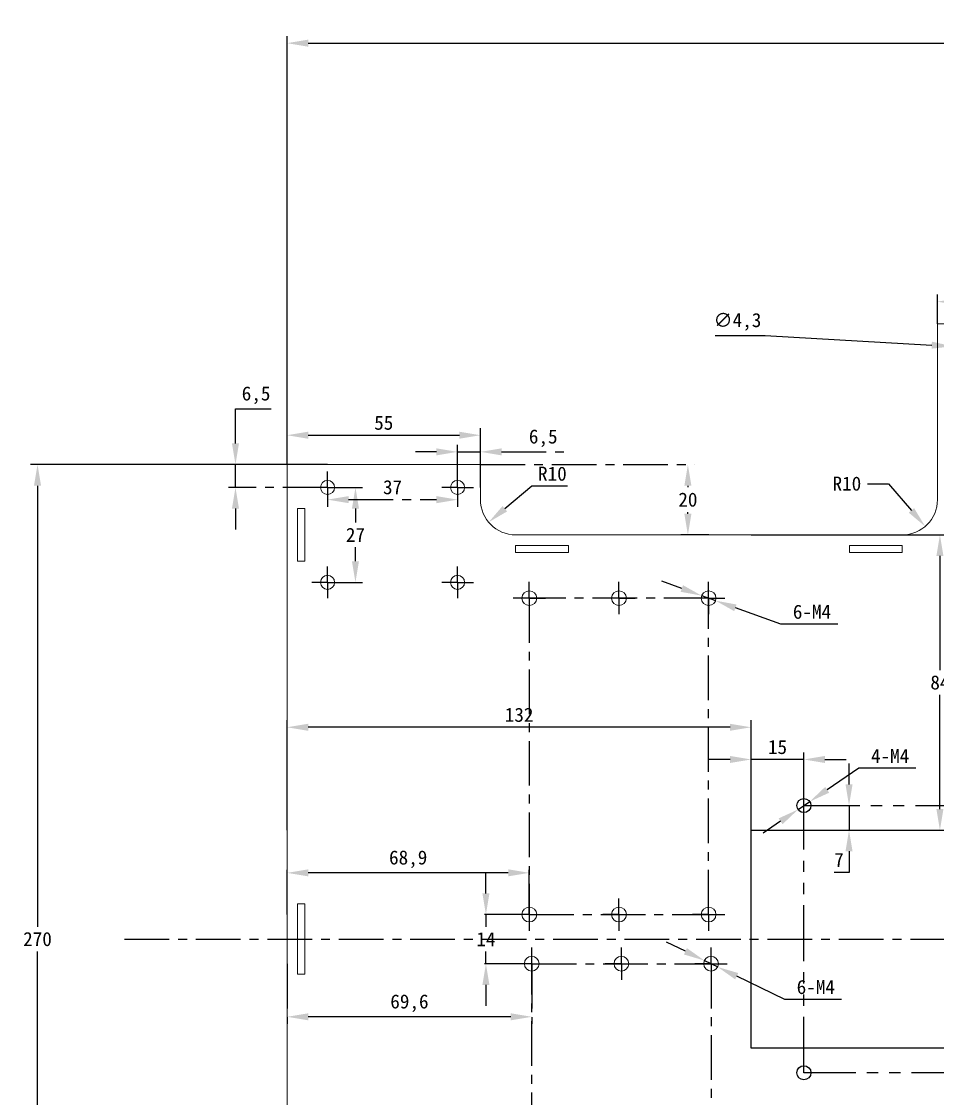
# Model space of a CAD drawing. Header units: millimetres. Extents: x -1259 to 2179, y 223 to 757.
# Drawn here: x 89.4 to 350, y 450.8 to 757.1 of the extents above; entities that cross this region are included whole.
import ezdxf

# ---------------------------------------------------------------- set-up
doc = ezdxf.new("R2010")
doc.units = ezdxf.units.MM
doc.header["$PDSIZE"] = -1
doc.linetypes.add('CENTERX2', pattern=[20.32, 12.7, -2.54, 2.54, -2.54])
doc.linetypes.add('PHANTOM2', pattern=[31.75, 15.875, -3.175, 3.175, -3.175, 3.175, -3.175])
doc.layers.add('10', color=7, linetype='Continuous')
doc.dimstyles.new('ISO-25', dxfattribs={"dimtxt": 2.5, "dimasz": 2.5, "dimexe": 1.25, "dimexo": 0.625, "dimtad": 1, "dimtxsty": 'Standard', "dimcen": 2.5, "dimadec": 0, "dimazin": 0, "dimtfac": 1, "dimtmove": 0, "dimatfit": 3, "dimfxl": 1, "dimarcsym": 0})

# ---------------------------------------------------------------- blocks, each defined once
blk = doc.blocks.new('SW_CENTERMARKSYMBOL_12')
at = {"layer": '10', "color": 0}
for p, q in [((0, 2.5), (0, 4.5)), ((-2.5, 0), (-4.5, 0)), ((0, 0), (-2.5, 0)), ((0, 0), (0, 2.5)), ((0, 0), (0, -2.5)), ((0, 0), (2.5, 0)), ((2.5, 0), (4.5, 0)), ((0, -2.5), (0, -4.5))]:
    blk.add_line(p, q, dxfattribs=at)
blk = doc.blocks.new('SW_CENTERMARKSYMBOL_13')
at = {"layer": '10', "color": 0}
for p, q in [((0, 2.5), (0, 4.5)), ((-2.5, 0), (-4.5, 0)), ((0, 0), (-2.5, 0)), ((0, 0), (0, 2.5)), ((0, 0), (0, -2.5)), ((0, 0), (2.5, 0)), ((2.5, 0), (4.5, 0)), ((0, -2.5), (0, -4.5))]:
    blk.add_line(p, q, dxfattribs=at)
blk = doc.blocks.new('SW_CENTERMARKSYMBOL_14')
at = {"layer": '10', "color": 0}
for p, q in [((0, 2.5), (0, 4.5)), ((-2.5, 0), (-4.5, 0)), ((0, 0), (-2.5, 0)), ((0, 0), (0, 2.5)), ((0, 0), (0, -2.5)), ((0, 0), (2.5, 0)), ((2.5, 0), (4.5, 0)), ((0, -2.5), (0, -4.5))]:
    blk.add_line(p, q, dxfattribs=at)
blk = doc.blocks.new('SW_CENTERMARKSYMBOL_15')
at = {"layer": '10', "color": 0}
for p, q in [((0, 2.5), (0, 4.5)), ((-2.5, 0), (-4.5, 0)), ((0, 0), (-2.5, 0)), ((0, 0), (0, 2.5)), ((0, 0), (0, -2.5)), ((0, 0), (2.5, 0)), ((2.5, 0), (4.5, 0)), ((0, -2.5), (0, -4.5))]:
    blk.add_line(p, q, dxfattribs=at)
blk = doc.blocks.new('SW_CENTERMARKSYMBOL_24')
at = {"layer": '10', "color": 0}
for p, q in [((0, 2.5), (0, 4.6)), ((-2.5, 0), (-4.6, 0)), ((0, 0), (-2.5, 0)), ((0, 0), (0, 2.5)), ((0, 0), (0, -2.5)), ((0, 0), (2.5, 0)), ((2.5, 0), (4.6, 0)), ((0, -2.5), (0, -4.6))]:
    blk.add_line(p, q, dxfattribs=at)
blk = doc.blocks.new('SW_CENTERMARKSYMBOL_25')
at = {"layer": '10', "color": 0}
for p, q in [((0, 2.5), (0, 4.6)), ((-2.5, 0), (-4.6, 0)), ((0, 0), (-2.5, 0)), ((0, 0), (0, 2.5)), ((0, 0), (0, -2.5)), ((0, 0), (2.5, 0)), ((2.5, 0), (4.6, 0)), ((0, -2.5), (0, -4.6))]:
    blk.add_line(p, q, dxfattribs=at)
blk = doc.blocks.new('SW_CENTERMARKSYMBOL_26')
at = {"layer": '10', "color": 0}
for p, q in [((0, 2.5), (0, 4.6)), ((-2.5, 0), (-4.6, 0)), ((0, 0), (-2.5, 0)), ((0, 0), (0, 2.5)), ((0, 0), (0, -2.5)), ((0, 0), (2.5, 0)), ((2.5, 0), (4.6, 0)), ((0, -2.5), (0, -4.6))]:
    blk.add_line(p, q, dxfattribs=at)
blk = doc.blocks.new('SW_CENTERMARKSYMBOL_27')
at = {"layer": '10', "color": 0}
for p, q in [((0, 2.5), (0, 4.6)), ((-2.5, 0), (-4.6, 0)), ((0, 0), (-2.5, 0)), ((0, 0), (0, 2.5)), ((0, 0), (0, -2.5)), ((0, 0), (2.5, 0)), ((2.5, 0), (4.6, 0)), ((0, -2.5), (0, -4.6))]:
    blk.add_line(p, q, dxfattribs=at)
blk = doc.blocks.new('SW_CENTERMARKSYMBOL_28')
at = {"layer": '10', "color": 0}
for p, q in [((0, 2.5), (0, 4.6)), ((-2.5, 0), (-4.6, 0)), ((0, 0), (-2.5, 0)), ((0, 0), (0, 2.5)), ((0, 0), (0, -2.5)), ((0, 0), (2.5, 0)), ((2.5, 0), (4.6, 0)), ((0, -2.5), (0, -4.6))]:
    blk.add_line(p, q, dxfattribs=at)
blk = doc.blocks.new('SW_CENTERMARKSYMBOL_29')
at = {"layer": '10', "color": 0}
for p, q in [((0, 2.5), (0, 4.6)), ((-2.5, 0), (-4.6, 0)), ((0, 0), (-2.5, 0)), ((0, 0), (0, 2.5)), ((0, 0), (0, -2.5)), ((0, 0), (2.5, 0)), ((2.5, 0), (4.6, 0)), ((0, -2.5), (0, -4.6))]:
    blk.add_line(p, q, dxfattribs=at)
blk = doc.blocks.new('SW_CENTERMARKSYMBOL_30')
at = {"layer": '10', "color": 0}
for p, q in [((0, 2.5), (0, 4.6)), ((-2.5, 0), (-4.6, 0)), ((0, 0), (-2.5, 0)), ((0, 0), (0, 2.5)), ((0, 0), (0, -2.5)), ((0, 0), (2.5, 0)), ((2.5, 0), (4.6, 0)), ((0, -2.5), (0, -4.6))]:
    blk.add_line(p, q, dxfattribs=at)
blk = doc.blocks.new('SW_CENTERMARKSYMBOL_31')
at = {"layer": '10', "color": 0}
for p, q in [((0, 2.5), (0, 4.6)), ((-2.5, 0), (-4.6, 0)), ((0, 0), (-2.5, 0)), ((0, 0), (0, 2.5)), ((0, 0), (0, -2.5)), ((0, 0), (2.5, 0)), ((2.5, 0), (4.6, 0)), ((0, -2.5), (0, -4.6))]:
    blk.add_line(p, q, dxfattribs=at)
blk = doc.blocks.new('SW_CENTERMARKSYMBOL_32')
at = {"layer": '10', "color": 0}
for p, q in [((0, 2.5), (0, 4.6)), ((-2.5, 0), (-4.6, 0)), ((0, 0), (-2.5, 0)), ((0, 0), (0, 2.5)), ((0, 0), (0, -2.5)), ((0, 0), (2.5, 0)), ((2.5, 0), (4.6, 0)), ((0, -2.5), (0, -4.6))]:
    blk.add_line(p, q, dxfattribs=at)
blk = doc.blocks.new('SW_CENTERMARKSYMBOL_56')
at = {"layer": '10', "color": 0}
for p, q in [((0, 2.5), (0, 4.5)), ((-2.5, 0), (-4.5, 0)), ((0, 0), (-2.5, 0)), ((0, 0), (0, 2.5)), ((0, 0), (0, -2.5)), ((0, 0), (2.5, 0)), ((2.5, 0), (4.5, 0)), ((0, -2.5), (0, -4.5))]:
    blk.add_line(p, q, dxfattribs=at)
blk = doc.blocks.new('SW_CENTERMARKSYMBOL_57')
at = {"layer": '10', "color": 0}
for p, q in [((0, 2.5), (0, 4.5)), ((-2.5, 0), (-4.5, 0)), ((0, 0), (-2.5, 0)), ((0, 0), (0, 2.5)), ((0, 0), (0, -2.5)), ((0, 0), (2.5, 0)), ((2.5, 0), (4.5, 0)), ((0, -2.5), (0, -4.5))]:
    blk.add_line(p, q, dxfattribs=at)
blk = doc.blocks.new('SW_CENTERMARKSYMBOL_58')
at = {"layer": '10', "color": 0}
for p, q in [((0, 2.5), (0, 4.5)), ((-2.5, 0), (-4.5, 0)), ((0, 0), (-2.5, 0)), ((0, 0), (0, 2.5)), ((0, 0), (0, -2.5)), ((0, 0), (2.5, 0)), ((2.5, 0), (4.5, 0)), ((0, -2.5), (0, -4.5))]:
    blk.add_line(p, q, dxfattribs=at)
blk = doc.blocks.new('SW_CENTERMARKSYMBOL_59')
at = {"layer": '10', "color": 0}
for p, q in [((0, 2.5), (0, 4.5)), ((-2.5, 0), (-4.5, 0)), ((0, 0), (-2.5, 0)), ((0, 0), (0, 2.5)), ((0, 0), (0, -2.5)), ((0, 0), (2.5, 0)), ((2.5, 0), (4.5, 0)), ((0, -2.5), (0, -4.5))]:
    blk.add_line(p, q, dxfattribs=at)
blk = doc.blocks.new('SW_CENTERMARKSYMBOL_68')
at = {"layer": '10', "color": 0}
for p, q in [((0, 2.5), (0, 4.6)), ((-2.5, 0), (-4.6, 0)), ((0, 0), (-2.5, 0)), ((0, 0), (0, 2.5)), ((0, 0), (0, -2.5)), ((0, 0), (2.5, 0)), ((2.5, 0), (4.6, 0)), ((0, -2.5), (0, -4.6))]:
    blk.add_line(p, q, dxfattribs=at)
blk = doc.blocks.new('SW_CENTERMARKSYMBOL_69')
at = {"layer": '10', "color": 0}
for p, q in [((0, 2.5), (0, 4.6)), ((-2.5, 0), (-4.6, 0)), ((0, 0), (-2.5, 0)), ((0, 0), (0, 2.5)), ((0, 0), (0, -2.5)), ((0, 0), (2.5, 0)), ((2.5, 0), (4.6, 0)), ((0, -2.5), (0, -4.6))]:
    blk.add_line(p, q, dxfattribs=at)
blk = doc.blocks.new('SW_CENTERMARKSYMBOL_70')
at = {"layer": '10', "color": 0}
for p, q in [((0, 2.5), (0, 4.6)), ((-2.5, 0), (-4.6, 0)), ((0, 0), (-2.5, 0)), ((0, 0), (0, 2.5)), ((0, 0), (0, -2.5)), ((0, 0), (2.5, 0)), ((2.5, 0), (4.6, 0)), ((0, -2.5), (0, -4.6))]:
    blk.add_line(p, q, dxfattribs=at)
blk = doc.blocks.new('SW_CENTERMARKSYMBOL_71')
at = {"layer": '10', "color": 0}
for p, q in [((0, 2.5), (0, 4.6)), ((-2.5, 0), (-4.6, 0)), ((0, 0), (-2.5, 0)), ((0, 0), (0, 2.5)), ((0, 0), (0, -2.5)), ((0, 0), (2.5, 0)), ((2.5, 0), (4.6, 0)), ((0, -2.5), (0, -4.6))]:
    blk.add_line(p, q, dxfattribs=at)
blk = doc.blocks.new('SW_CENTERMARKSYMBOL_72')
at = {"layer": '10', "color": 0}
for p, q in [((0, 2.5), (0, 4.6)), ((-2.5, 0), (-4.6, 0)), ((0, 0), (-2.5, 0)), ((0, 0), (0, 2.5)), ((0, 0), (0, -2.5)), ((0, 0), (2.5, 0)), ((2.5, 0), (4.6, 0)), ((0, -2.5), (0, -4.6))]:
    blk.add_line(p, q, dxfattribs=at)
blk = doc.blocks.new('SW_CENTERMARKSYMBOL_73')
at = {"layer": '10', "color": 0}
for p, q in [((0, 2.5), (0, 4.6)), ((-2.5, 0), (-4.6, 0)), ((0, 0), (-2.5, 0)), ((0, 0), (0, 2.5)), ((0, 0), (0, -2.5)), ((0, 0), (2.5, 0)), ((2.5, 0), (4.6, 0)), ((0, -2.5), (0, -4.6))]:
    blk.add_line(p, q, dxfattribs=at)
blk = doc.blocks.new('SW_CENTERMARKSYMBOL_74')
at = {"layer": '10', "color": 0}
for p, q in [((0, 2.5), (0, 4.6)), ((-2.5, 0), (-4.6, 0)), ((0, 0), (-2.5, 0)), ((0, 0), (0, 2.5)), ((0, 0), (0, -2.5)), ((0, 0), (2.5, 0)), ((2.5, 0), (4.6, 0)), ((0, -2.5), (0, -4.6))]:
    blk.add_line(p, q, dxfattribs=at)
blk = doc.blocks.new('SW_CENTERMARKSYMBOL_75')
at = {"layer": '10', "color": 0}
for p, q in [((0, 2.5), (0, 4.6)), ((-2.5, 0), (-4.6, 0)), ((0, 0), (-2.5, 0)), ((0, 0), (0, 2.5)), ((0, 0), (0, -2.5)), ((0, 0), (2.5, 0)), ((2.5, 0), (4.6, 0)), ((0, -2.5), (0, -4.6))]:
    blk.add_line(p, q, dxfattribs=at)
blk = doc.blocks.new('SW_CENTERMARKSYMBOL_76')
at = {"layer": '10', "color": 0}
for p, q in [((0, 2.5), (0, 4.6)), ((-2.5, 0), (-4.6, 0)), ((0, 0), (-2.5, 0)), ((0, 0), (0, 2.5)), ((0, 0), (0, -2.5)), ((0, 0), (2.5, 0)), ((2.5, 0), (4.6, 0)), ((0, -2.5), (0, -4.6))]:
    blk.add_line(p, q, dxfattribs=at)
blk = doc.blocks.new('*D89')
at = {"color": 3, "lineweight": -2, "transparency": 16777216}
for p, q in [((164.96, 631.12), (91.97, 631.12)), ((93.97, 625.12), (93.97, 499.65)), ((93.97, 367.12), (93.97, 492.6)), ((164.96, 361.12), (91.97, 361.12))]:
    blk.add_line(p, q, dxfattribs=at)
at = {"color": 3, "transparency": 16777216}
for points in [[(92.97, 625.12), (94.97, 625.12), (93.97, 631.12)], [(92.97, 367.12), (94.97, 367.12), (93.97, 361.12)]]:
    blk.add_solid(points, dxfattribs=at)
at = {"layer": 'Defpoints', "color": 0, "transparency": 16777216}
for p in [(164.96, 631.12), (93.97, 361.12), (164.96, 361.12)]:
    blk.add_point(p, dxfattribs=at)
at = {"color": 3, "transparency": 16777216, "insert": (93.97, 496.12), "char_height": 4, "attachment_point": 5}
blk.add_mtext('270', dxfattribs=at)
blk = doc.blocks.new('*D90')
at = {"color": 3, "lineweight": -2, "transparency": 16777216}
for p, q in [((164.96, 631.12), (164.96, 753)), ((170.96, 751), (578.96, 751)), ((584.96, 631.12), (584.96, 753))]:
    blk.add_line(p, q, dxfattribs=at)
at = {"color": 3, "transparency": 16777216}
for points in [[(170.96, 752), (170.96, 750), (164.96, 751)], [(578.96, 752), (578.96, 750), (584.96, 751)]]:
    blk.add_solid(points, dxfattribs=at)
at = {"layer": 'Defpoints', "color": 0, "transparency": 16777216}
for p in [(584.96, 751), (164.96, 631.12), (584.96, 631.12)]:
    blk.add_point(p, dxfattribs=at)
at = {"color": 3, "transparency": 16777216, "insert": (374.96, 754.52), "char_height": 4, "attachment_point": 5}
blk.add_mtext('420', dxfattribs=at)
blk = doc.blocks.new('*D91')
at = {"color": 3, "lineweight": -2, "transparency": 16777216}
for p, q in [((164.96, 631.12), (164.96, 641.47)), ((219.96, 631.12), (219.96, 641.47)), ((170.96, 639.47), (213.96, 639.47))]:
    blk.add_line(p, q, dxfattribs=at)
at = {"color": 3, "transparency": 16777216}
for points in [[(170.96, 640.47), (170.96, 638.47), (164.96, 639.47)], [(213.96, 640.47), (213.96, 638.47), (219.96, 639.47)]]:
    blk.add_solid(points, dxfattribs=at)
at = {"layer": 'Defpoints', "color": 0, "transparency": 16777216}
for p in [(219.96, 639.47), (164.96, 631.12), (219.96, 631.12)]:
    blk.add_point(p, dxfattribs=at)
at = {"color": 3, "transparency": 16777216, "insert": (192.46, 642.99), "char_height": 4, "attachment_point": 5}
blk.add_mtext('55', dxfattribs=at)
blk = doc.blocks.new('*D92')
at = {"color": 3, "lineweight": -2, "transparency": 16777216}
for p, q in [((349.96, 671.12), (349.96, 679.46)), ((355.96, 677.46), (393.96, 677.46)), ((399.96, 671.12), (399.96, 679.46))]:
    blk.add_line(p, q, dxfattribs=at)
at = {"color": 3, "transparency": 16777216}
for points in [[(355.96, 678.46), (355.96, 676.46), (349.96, 677.46)], [(393.96, 678.46), (393.96, 676.46), (399.96, 677.46)]]:
    blk.add_solid(points, dxfattribs=at)
at = {"layer": 'Defpoints', "color": 0, "transparency": 16777216}
for p in [(399.96, 677.46), (349.96, 671.12), (399.96, 671.12)]:
    blk.add_point(p, dxfattribs=at)
at = {"color": 3, "transparency": 16777216, "insert": (374.96, 680.98), "char_height": 4, "attachment_point": 5}
blk.add_mtext('50', dxfattribs=at)
blk = doc.blocks.new('*D94')
at = {"color": 3, "linetype": 'CENTERX2', "lineweight": -2, "transparency": 16777216}
for p, q in [((234.57, 624.97), (226.89, 618.55)), ((244.76, 624.97), (234.57, 624.97))]:
    blk.add_line(p, q, dxfattribs=at)
at = {"color": 3, "linetype": 'CENTERX2', "transparency": 16777216}
blk.add_solid([(226.25, 619.32), (227.54, 617.79), (222.29, 614.71)], dxfattribs=at)
at = {"layer": 'Defpoints', "color": 0, "linetype": 'CENTERX2', "transparency": 16777216}
for p in [(229.96, 621.12), (222.29, 614.71)]:
    blk.add_point(p, dxfattribs=at)
at = {"color": 3, "linetype": 'CENTERX2', "transparency": 16777216, "insert": (240.42, 628.5), "char_height": 4, "attachment_point": 5}
blk.add_mtext('R10', dxfattribs=at)
blk = doc.blocks.new('*D95')
at = {"color": 3, "linetype": 'CENTERX2', "lineweight": -2, "transparency": 16777216}
for p, q in [((330.06, 625.68), (336.06, 625.68)), ((336.06, 625.68), (342.56, 618.08))]:
    blk.add_line(p, q, dxfattribs=at)
at = {"color": 3, "linetype": 'CENTERX2', "transparency": 16777216}
blk.add_solid([(343.32, 618.73), (341.8, 617.43), (346.47, 613.52)], dxfattribs=at)
at = {"layer": 'Defpoints', "color": 0, "linetype": 'CENTERX2', "transparency": 16777216}
for p in [(339.96, 621.12), (346.47, 613.52)]:
    blk.add_point(p, dxfattribs=at)
at = {"color": 3, "linetype": 'CENTERX2', "transparency": 16777216, "insert": (324.2, 625.68), "char_height": 4, "attachment_point": 5}
blk.add_mtext('R10', dxfattribs=at)
blk = doc.blocks.new('*D98')
at = {"color": 3, "linetype": 'CENTERX2', "lineweight": -2, "transparency": 16777216}
for p, q in [((219.96, 631.12), (280.97, 631.12)), ((284.96, 611.12), (276.97, 611.12))]:
    blk.add_line(p, q, dxfattribs=at)
at = {"color": 3, "lineweight": -2, "transparency": 16777216}
for p, q in [((278.97, 625.12), (278.97, 624.65)), ((278.97, 617.12), (278.97, 617.6))]:
    blk.add_line(p, q, dxfattribs=at)
at = {"color": 3, "linetype": 'CENTERX2', "transparency": 16777216}
for points in [[(277.97, 625.12), (279.97, 625.12), (278.97, 631.12)], [(277.97, 617.12), (279.97, 617.12), (278.97, 611.12)]]:
    blk.add_solid(points, dxfattribs=at)
at = {"layer": 'Defpoints', "color": 0, "linetype": 'CENTERX2', "transparency": 16777216}
for p in [(219.96, 631.12), (278.97, 611.12), (284.96, 611.12)]:
    blk.add_point(p, dxfattribs=at)
at = {"color": 3, "linetype": 'CENTERX2', "transparency": 16777216, "insert": (278.97, 621.12), "char_height": 4, "attachment_point": 5}
blk.add_mtext('20', dxfattribs=at)
blk = doc.blocks.new('*D100')
at = {"color": 3, "lineweight": -2, "transparency": 16777216}
for p, q in [((286.73, 667.85), (300.92, 667.85)), ((300.92, 667.85), (348.33, 665.09)), ((358.61, 664.5), (354.32, 664.75)), ((364.6, 664.15), (370.59, 663.8))]:
    blk.add_line(p, q, dxfattribs=at)
at = {"color": 3, "linetype": 'CENTERX2', "transparency": 16777216}
for points in [[(348.38, 666.09), (348.27, 664.1), (354.32, 664.75)], [(364.66, 665.15), (364.54, 663.15), (358.61, 664.5)]]:
    blk.add_solid(points, dxfattribs=at)
at = {"layer": 'Defpoints', "color": 0, "linetype": 'CENTERX2', "transparency": 16777216}
for p in [(354.32, 664.75), (358.61, 664.5)]:
    blk.add_point(p, dxfattribs=at)
at = {"color": 3, "linetype": 'CENTERX2', "transparency": 16777216, "insert": (293.06, 671.71), "char_height": 4, "attachment_point": 5}
blk.add_mtext('∅4,3', dxfattribs=at)
blk = doc.blocks.new('*D105')
at = {"color": 3, "linetype": 'CENTERX2', "lineweight": -2, "transparency": 16777216}
for p, q in [((176.46, 624.62), (176.46, 619.14)), ((213.46, 624.62), (213.46, 619.14)), ((182.46, 621.14), (207.46, 621.14))]:
    blk.add_line(p, q, dxfattribs=at)
at = {"color": 3, "linetype": 'CENTERX2', "transparency": 16777216}
for points in [[(182.46, 622.14), (182.46, 620.14), (176.46, 621.14)], [(207.46, 622.14), (207.46, 620.14), (213.46, 621.14)]]:
    blk.add_solid(points, dxfattribs=at)
at = {"layer": 'Defpoints', "color": 0, "linetype": 'CENTERX2', "transparency": 16777216}
for p in [(176.46, 624.62), (213.46, 624.62), (213.46, 621.14)]:
    blk.add_point(p, dxfattribs=at)
at = {"color": 3, "linetype": 'CENTERX2', "transparency": 16777216, "insert": (194.96, 624.66), "char_height": 4, "attachment_point": 5}
blk.add_mtext('37', dxfattribs=at)
blk = doc.blocks.new('*D106')
at = {"color": 3, "linetype": 'CENTERX2', "lineweight": -2, "transparency": 16777216}
for p, q in [((176.46, 624.62), (186.41, 624.62)), ((184.41, 618.62), (184.41, 614.65)), ((184.41, 603.62), (184.41, 607.6)), ((176.46, 597.62), (186.41, 597.62))]:
    blk.add_line(p, q, dxfattribs=at)
at = {"color": 3, "linetype": 'CENTERX2', "transparency": 16777216}
for points in [[(183.41, 618.62), (185.41, 618.62), (184.41, 624.62)], [(183.41, 603.62), (185.41, 603.62), (184.41, 597.62)]]:
    blk.add_solid(points, dxfattribs=at)
at = {"layer": 'Defpoints', "color": 0, "linetype": 'CENTERX2', "transparency": 16777216}
for p in [(176.46, 624.62), (176.46, 597.62), (184.41, 597.62)]:
    blk.add_point(p, dxfattribs=at)
at = {"color": 3, "linetype": 'CENTERX2', "transparency": 16777216, "insert": (184.41, 611.12), "char_height": 4, "attachment_point": 5}
blk.add_mtext('27', dxfattribs=at)
blk = doc.blocks.new('*D107')
at = {"color": 3, "lineweight": -2, "transparency": 16777216}
for p, q in [((150.28, 637.12), (150.28, 646.98)), ((150.28, 646.98), (160.47, 646.98)), ((150.28, 624.62), (150.28, 631.12)), ((150.28, 618.62), (150.28, 612.62))]:
    blk.add_line(p, q, dxfattribs=at)
at = {"color": 3, "linetype": 'CENTERX2', "lineweight": -2, "transparency": 16777216}
for p, q in [((176.46, 631.12), (148.28, 631.12)), ((176.46, 624.62), (148.28, 624.62))]:
    blk.add_line(p, q, dxfattribs=at)
at = {"color": 3, "linetype": 'CENTERX2', "transparency": 16777216}
for points in [[(149.28, 637.12), (151.28, 637.12), (150.28, 631.12)], [(149.28, 618.62), (151.28, 618.62), (150.28, 624.62)]]:
    blk.add_solid(points, dxfattribs=at)
at = {"layer": 'Defpoints', "color": 0, "linetype": 'CENTERX2', "transparency": 16777216}
for p in [(150.28, 631.12), (176.46, 631.12), (176.46, 624.62)]:
    blk.add_point(p, dxfattribs=at)
at = {"color": 3, "linetype": 'CENTERX2', "transparency": 16777216, "insert": (156.14, 650.84), "char_height": 4, "attachment_point": 5}
blk.add_mtext('6,5', dxfattribs=at)
blk = doc.blocks.new('*D108')
at = {"color": 3, "linetype": 'CENTERX2', "lineweight": -2, "transparency": 16777216}
for p, q in [((207.46, 634.74), (201.46, 634.74)), ((213.46, 624.62), (213.46, 636.74)), ((213.46, 634.74), (219.96, 634.74)), ((219.96, 624.62), (219.96, 636.74)), ((225.96, 634.74), (243.68, 634.74))]:
    blk.add_line(p, q, dxfattribs=at)
at = {"color": 3, "linetype": 'CENTERX2', "transparency": 16777216}
for points in [[(207.46, 635.74), (207.46, 633.74), (213.46, 634.74)], [(225.96, 635.74), (225.96, 633.74), (219.96, 634.74)]]:
    blk.add_solid(points, dxfattribs=at)
at = {"layer": 'Defpoints', "color": 0, "linetype": 'CENTERX2', "transparency": 16777216}
for p in [(219.96, 634.74), (213.46, 624.62), (219.96, 624.62)]:
    blk.add_point(p, dxfattribs=at)
at = {"color": 3, "linetype": 'CENTERX2', "transparency": 16777216, "insert": (237.82, 638.6), "char_height": 4, "attachment_point": 5}
blk.add_mtext('6,5', dxfattribs=at)
blk = doc.blocks.new('*D135')
at = {"color": 3, "lineweight": -2, "transparency": 16777216}
for p, q in [((277.24, 595.87), (271.6, 597.91)), ((282.89, 593.83), (286.84, 592.41)), ((305.41, 585.71), (292.48, 590.37)), ((321.6, 585.71), (305.41, 585.71))]:
    blk.add_line(p, q, dxfattribs=at)
at = {"color": 3, "linetype": 'CENTERX2', "transparency": 16777216}
for points in [[(277.58, 596.81), (276.9, 594.93), (282.89, 593.83)], [(292.82, 591.31), (292.14, 589.43), (286.84, 592.41)]]:
    blk.add_solid(points, dxfattribs=at)
at = {"layer": 'Defpoints', "color": 0, "linetype": 'CENTERX2', "transparency": 16777216}
for p in [(282.89, 593.83), (286.84, 592.41)]:
    blk.add_point(p, dxfattribs=at)
at = {"color": 3, "linetype": 'CENTERX2', "transparency": 16777216, "insert": (314.27, 589.23), "char_height": 4, "attachment_point": 5}
blk.add_mtext('6-M4', dxfattribs=at)
blk = doc.blocks.new('*D136')
at = {"color": 3, "lineweight": -2, "transparency": 16777216}
for p, q in [((221.52, 509.12), (221.52, 515.12)), ((221.52, 503.12), (221.52, 499.65)), ((221.52, 489.12), (221.52, 492.6)), ((221.52, 483.12), (221.52, 477.12))]:
    blk.add_line(p, q, dxfattribs=at)
at = {"color": 3, "linetype": 'CENTERX2', "lineweight": -2, "transparency": 16777216}
for p, q in [((233.86, 503.12), (219.52, 503.12)), ((233.86, 489.12), (219.52, 489.12))]:
    blk.add_line(p, q, dxfattribs=at)
at = {"color": 3, "linetype": 'CENTERX2', "transparency": 16777216}
for points in [[(220.52, 509.12), (222.52, 509.12), (221.52, 503.12)], [(220.52, 483.12), (222.52, 483.12), (221.52, 489.12)]]:
    blk.add_solid(points, dxfattribs=at)
at = {"layer": 'Defpoints', "color": 0, "linetype": 'CENTERX2', "transparency": 16777216}
for p in [(233.86, 503.12), (221.52, 489.12), (233.86, 489.12)]:
    blk.add_point(p, dxfattribs=at)
at = {"color": 3, "linetype": 'CENTERX2', "transparency": 16777216, "insert": (221.52, 496.12), "char_height": 4, "attachment_point": 5}
blk.add_mtext('14', dxfattribs=at)
blk = doc.blocks.new('*D137')
at = {"color": 3, "linetype": 'CENTERX2', "lineweight": -2, "transparency": 16777216}
for p, q in [((164.96, 503.12), (164.96, 516.98)), ((233.86, 503.12), (233.86, 516.98))]:
    blk.add_line(p, q, dxfattribs=at)
at = {"color": 3, "lineweight": -2, "transparency": 16777216}
blk.add_line((227.86, 514.98), (170.96, 514.98), dxfattribs=at)
at = {"color": 3, "linetype": 'CENTERX2', "transparency": 16777216}
for points in [[(170.96, 515.98), (170.96, 513.98), (164.96, 514.98)], [(227.86, 515.98), (227.86, 513.98), (233.86, 514.98)]]:
    blk.add_solid(points, dxfattribs=at)
at = {"layer": 'Defpoints', "color": 0, "linetype": 'CENTERX2', "transparency": 16777216}
for p in [(164.96, 514.98), (164.96, 503.12), (233.86, 503.12)]:
    blk.add_point(p, dxfattribs=at)
at = {"color": 3, "linetype": 'CENTERX2', "transparency": 16777216, "insert": (199.41, 518.84), "char_height": 4, "attachment_point": 5}
blk.add_mtext('68,9', dxfattribs=at)
blk = doc.blocks.new('*D138')
at = {"color": 3, "linetype": 'CENTERX2', "lineweight": -2, "transparency": 16777216}
for p, q in [((164.96, 489.12), (164.96, 472.03)), ((234.56, 489.12), (234.56, 472.03))]:
    blk.add_line(p, q, dxfattribs=at)
at = {"color": 3, "lineweight": -2, "transparency": 16777216}
blk.add_line((228.56, 474.03), (170.96, 474.03), dxfattribs=at)
at = {"color": 3, "linetype": 'CENTERX2', "transparency": 16777216}
for points in [[(170.96, 475.03), (170.96, 473.03), (164.96, 474.03)], [(228.56, 475.03), (228.56, 473.03), (234.56, 474.03)]]:
    blk.add_solid(points, dxfattribs=at)
at = {"layer": 'Defpoints', "color": 0, "linetype": 'CENTERX2', "transparency": 16777216}
for p in [(164.96, 489.12), (234.56, 489.12), (164.96, 474.03)]:
    blk.add_point(p, dxfattribs=at)
at = {"color": 3, "linetype": 'CENTERX2', "transparency": 16777216, "insert": (199.76, 477.89), "char_height": 4, "attachment_point": 5}
blk.add_mtext('69,6', dxfattribs=at)
blk = doc.blocks.new('*D139')
at = {"color": 3, "lineweight": -2, "transparency": 16777216}
for p, q in [((278.28, 492.66), (272.88, 495.28)), ((283.67, 490.04), (287.45, 488.2)), ((306.51, 478.96), (292.85, 485.59)), ((322.7, 478.96), (306.51, 478.96))]:
    blk.add_line(p, q, dxfattribs=at)
at = {"color": 3, "linetype": 'CENTERX2', "transparency": 16777216}
for points in [[(278.71, 493.56), (277.84, 491.76), (283.67, 490.04)], [(293.29, 486.48), (292.41, 484.69), (287.45, 488.2)]]:
    blk.add_solid(points, dxfattribs=at)
at = {"layer": 'Defpoints', "color": 0, "linetype": 'CENTERX2', "transparency": 16777216}
for p in [(283.67, 490.04), (287.45, 488.2)]:
    blk.add_point(p, dxfattribs=at)
at = {"color": 3, "linetype": 'CENTERX2', "transparency": 16777216, "insert": (315.36, 482.48), "char_height": 4, "attachment_point": 5}
blk.add_mtext('6-M4', dxfattribs=at)
blk = doc.blocks.new('*D189')
at = {"color": 3, "lineweight": -2, "transparency": 16777216}
for p, q in [((327.64, 544.72), (318.59, 538.6)), ((343.83, 544.72), (327.64, 544.72)), ((310.31, 533), (313.62, 535.24)), ((305.34, 529.64), (300.36, 526.28))]:
    blk.add_line(p, q, dxfattribs=at)
at = {"color": 3, "linetype": 'PHANTOM2', "transparency": 16777216}
for points in [[(318.03, 539.43), (319.15, 537.77), (313.62, 535.24)], [(304.78, 530.47), (305.9, 528.81), (310.31, 533)]]:
    blk.add_solid(points, dxfattribs=at)
at = {"layer": 'Defpoints', "color": 0, "linetype": 'PHANTOM2', "transparency": 16777216}
for p in [(313.62, 535.24), (310.31, 533)]:
    blk.add_point(p, dxfattribs=at)
at = {"color": 3, "linetype": 'PHANTOM2', "transparency": 16777216, "insert": (336.5, 548.24), "char_height": 4, "attachment_point": 5}
blk.add_mtext('4-M4', dxfattribs=at)
blk = doc.blocks.new('*D190')
at = {"color": 3, "lineweight": -2, "transparency": 16777216}
for p, q in [((164.96, 527.12), (164.96, 558.39)), ((296.96, 527.12), (296.96, 558.39)), ((290.96, 556.39), (170.96, 556.39))]:
    blk.add_line(p, q, dxfattribs=at)
at = {"color": 3, "linetype": 'PHANTOM2', "transparency": 16777216}
for points in [[(170.96, 557.39), (170.96, 555.39), (164.96, 556.39)], [(290.96, 557.39), (290.96, 555.39), (296.96, 556.39)]]:
    blk.add_solid(points, dxfattribs=at)
at = {"layer": 'Defpoints', "color": 0, "linetype": 'PHANTOM2', "transparency": 16777216}
for p in [(164.96, 556.39), (164.96, 527.12), (296.96, 527.12)]:
    blk.add_point(p, dxfattribs=at)
at = {"color": 3, "linetype": 'PHANTOM2', "transparency": 16777216, "insert": (230.96, 559.91), "char_height": 4, "attachment_point": 5}
blk.add_mtext('132', dxfattribs=at)
blk = doc.blocks.new('*D191')
at = {"color": 3, "lineweight": -2, "transparency": 16777216}
for p, q in [((296.96, 611.12), (352.66, 611.12)), ((350.66, 605.12), (350.66, 572.65)), ((350.66, 533.12), (350.66, 565.6)), ((296.96, 527.12), (352.66, 527.12))]:
    blk.add_line(p, q, dxfattribs=at)
at = {"color": 3, "linetype": 'PHANTOM2', "transparency": 16777216}
for points in [[(349.66, 605.12), (351.66, 605.12), (350.66, 611.12)], [(349.66, 533.12), (351.66, 533.12), (350.66, 527.12)]]:
    blk.add_solid(points, dxfattribs=at)
at = {"layer": 'Defpoints', "color": 0, "linetype": 'PHANTOM2', "transparency": 16777216}
for p in [(296.96, 611.12), (350.66, 611.12), (296.96, 527.12)]:
    blk.add_point(p, dxfattribs=at)
at = {"color": 3, "linetype": 'PHANTOM2', "transparency": 16777216, "insert": (350.66, 569.12), "char_height": 4, "attachment_point": 5}
blk.add_mtext('84', dxfattribs=at)
blk = doc.blocks.new('*D192')
at = {"color": 3, "lineweight": -2, "transparency": 16777216}
for p, q in [((324.81, 540.12), (324.81, 546.12)), ((311.96, 534.12), (326.81, 534.12)), ((324.81, 534.12), (324.81, 527.12)), ((311.96, 527.12), (326.81, 527.12)), ((324.81, 521.12), (324.81, 515.12)), ((324.81, 515.12), (320.62, 515.12))]:
    blk.add_line(p, q, dxfattribs=at)
at = {"color": 3, "linetype": 'PHANTOM2', "transparency": 16777216}
for points in [[(323.81, 540.12), (325.81, 540.12), (324.81, 534.12)], [(323.81, 521.12), (325.81, 521.12), (324.81, 527.12)]]:
    blk.add_solid(points, dxfattribs=at)
at = {"layer": 'Defpoints', "color": 0, "linetype": 'PHANTOM2', "transparency": 16777216}
for p in [(311.96, 534.12), (311.96, 527.12), (324.81, 527.12)]:
    blk.add_point(p, dxfattribs=at)
at = {"color": 3, "linetype": 'PHANTOM2', "transparency": 16777216, "insert": (321.96, 518.65), "char_height": 4, "attachment_point": 5}
blk.add_mtext('7', dxfattribs=at)
blk = doc.blocks.new('*D193')
at = {"color": 3, "lineweight": -2, "transparency": 16777216}
for p, q in [((296.96, 534.12), (296.96, 549.23)), ((311.96, 534.12), (311.96, 549.23)), ((290.96, 547.23), (284.96, 547.23)), ((311.96, 547.23), (296.96, 547.23)), ((317.96, 547.23), (323.96, 547.23))]:
    blk.add_line(p, q, dxfattribs=at)
at = {"color": 3, "linetype": 'PHANTOM2', "transparency": 16777216}
for points in [[(290.96, 548.23), (290.96, 546.23), (296.96, 547.23)], [(317.96, 548.23), (317.96, 546.23), (311.96, 547.23)]]:
    blk.add_solid(points, dxfattribs=at)
at = {"layer": 'Defpoints', "color": 0, "linetype": 'PHANTOM2', "transparency": 16777216}
for p in [(296.96, 547.23), (296.96, 534.12), (311.96, 534.12)]:
    blk.add_point(p, dxfattribs=at)
at = {"color": 3, "linetype": 'PHANTOM2', "transparency": 16777216, "insert": (304.46, 550.75), "char_height": 4, "attachment_point": 5}
blk.add_mtext('15', dxfattribs=at)

msp = doc.modelspace()

# ---------------------------------------------------------------- linework, layer by layer
at = {"color": 7, "linetype": 'Continuous', "lineweight": 15}
for p, q in [((349.963, 621.121), (349.963, 671.121)), ((349.963, 671.121), (399.963, 671.121)), ((164.963, 361.121), (164.963, 631.121)), ((164.963, 631.121), (219.963, 631.121)), ((219.963, 631.121), (219.963, 621.121)), ((167.963, 618.621), (169.963, 618.621)), ((167.963, 603.621), (167.963, 618.621)), ((169.963, 618.621), (169.963, 603.621)), ((229.963, 611.121), (339.963, 611.121)), ((229.963, 608.121), (244.963, 608.121)), ((229.963, 606.121), (229.963, 608.121)), ((244.963, 608.121), (244.963, 606.121)), ((324.963, 608.121), (339.963, 608.121)), ((324.963, 606.121), (324.963, 608.121)), ((339.963, 608.121), (339.963, 606.121)), ((169.963, 603.621), (167.963, 603.621)), ((244.963, 606.121), (229.963, 606.121)), ((339.963, 606.121), (324.963, 606.121)), ((167.963, 506.121), (169.963, 506.121)), ((167.963, 486.121), (167.963, 506.121)), ((169.963, 506.121), (169.963, 486.121)), ((169.963, 486.121), (167.963, 486.121))]:
    msp.add_line(p, q, dxfattribs=at)
at = {"color": 1, "linetype": 'CENTERX2'}
for p, q in [((284.863, 593.121), (233.863, 593.121)), ((233.863, 593.121), (233.863, 503.121)), ((284.863, 503.121), (284.863, 593.121)), ((233.863, 503.121), (284.863, 503.121)), ((118.729, 496.121), (643.516, 496.121)), ((234.563, 489.121), (285.563, 489.121)), ((234.563, 399.121), (234.563, 489.121)), ((285.563, 489.121), (285.563, 399.121))]:
    msp.add_line(p, q, dxfattribs=at)
at = {"color": 1, "linetype": 'PHANTOM2'}
for p, q in [((311.963, 534.121), (421.963, 534.121)), ((311.963, 458.121), (311.963, 534.121)), ((421.963, 458.121), (311.963, 458.121))]:
    msp.add_line(p, q, dxfattribs=at)
msp.add_lwpolyline([(296.963, 527.121), (436.963, 527.121), (436.963, 465.121), (296.963, 465.121)], close=True)
at = {"color": 7, "linetype": 'Continuous', "lineweight": 15}
for centre, radius in [((176.463, 624.621), 2), ((213.463, 624.621), 2), ((176.463, 597.621), 2), ((213.463, 597.621), 2), ((233.863, 593.121), 2.1), ((259.363, 593.121), 2.1), ((284.863, 593.121), 2.1), ((233.863, 503.121), 2.1), ((259.363, 503.121), 2.1), ((284.863, 503.121), 2.1), ((234.563, 489.121), 2.1), ((260.063, 489.121), 2.1), ((285.563, 489.121), 2.1)]:
    msp.add_circle(centre, radius, dxfattribs=at)
for centre in [(311.963, 534.121), (311.963, 458.121)]:
    msp.add_circle(centre, 2)
for centre, start, end in [((229.963, 621.121), 180, 270), ((339.963, 621.121), 270, 0)]:
    msp.add_arc(centre, 10, start, end, dxfattribs=at)

# ---------------------------------------------------------------- block references
at = {"layer": '10'}
for name, p in [('SW_CENTERMARKSYMBOL_15', (176.463, 624.621)), ('SW_CENTERMARKSYMBOL_59', (176.463, 624.621)), ('SW_CENTERMARKSYMBOL_12', (213.463, 624.621)), ('SW_CENTERMARKSYMBOL_56', (213.463, 624.621)), ('SW_CENTERMARKSYMBOL_14', (176.463, 597.621)), ('SW_CENTERMARKSYMBOL_58', (176.463, 597.621)), ('SW_CENTERMARKSYMBOL_13', (213.463, 597.621)), ('SW_CENTERMARKSYMBOL_57', (213.463, 597.621)), ('SW_CENTERMARKSYMBOL_24', (233.863, 593.121)), ('SW_CENTERMARKSYMBOL_68', (233.863, 593.121)), ('SW_CENTERMARKSYMBOL_25', (259.363, 593.121)), ('SW_CENTERMARKSYMBOL_69', (259.363, 593.121)), ('SW_CENTERMARKSYMBOL_26', (284.863, 593.121)), ('SW_CENTERMARKSYMBOL_70', (284.863, 593.121)), ('SW_CENTERMARKSYMBOL_29', (233.863, 503.121)), ('SW_CENTERMARKSYMBOL_73', (233.863, 503.121)), ('SW_CENTERMARKSYMBOL_28', (259.363, 503.121)), ('SW_CENTERMARKSYMBOL_72', (259.363, 503.121)), ('SW_CENTERMARKSYMBOL_27', (284.863, 503.121)), ('SW_CENTERMARKSYMBOL_71', (284.863, 503.121)), ('SW_CENTERMARKSYMBOL_30', (234.563, 489.121)), ('SW_CENTERMARKSYMBOL_74', (234.563, 489.121)), ('SW_CENTERMARKSYMBOL_31', (260.063, 489.121)), ('SW_CENTERMARKSYMBOL_75', (260.063, 489.121)), ('SW_CENTERMARKSYMBOL_32', (285.563, 489.121)), ('SW_CENTERMARKSYMBOL_76', (285.563, 489.121))]:
    msp.add_blockref(name, p, dxfattribs=at)

# ---------------------------------------------------------------- dimensions: what is measured, and where the dimension line sits
for p1, p2, distance, picture, middle in [((164.963, 631.121), (584.963, 631.121), 119.878, '*D90', (374.963, 754.524)), ((349.963, 671.121), (399.963, 671.121), 6.339, '*D92', (374.963, 680.984)), ((164.963, 631.121), (219.963, 631.121), 8.346, '*D91', (192.463, 642.992)), ((164.963, 631.121), (164.963, 361.121), -70.995, '*D89', (93.967, 496.121))]:
    dim = msp.add_aligned_dim(p1=p1, p2=p2, distance=distance, dimstyle='ISO-25', override={"dimtxt": 4, "dimasz": 6, "dimexe": 2, "dimexo": 0, "dimgap": 1.524, "dimtih": 1, "dimtoh": 1, "dimclrd": 3, "dimclre": 3, "dimclrt": 3, "dimadec": 2, "dimtzin": 0})
    dim.commit()
    dim.dimension.update_dxf_attribs({"geometry": picture, "text_midpoint": middle})
at = {"color": 1, "linetype": 'CENTERX2'}
dim = msp.add_diameter_dim_2p(p1=(358.609, 664.496), p2=(354.317, 664.746), dimstyle='ISO-25', override={"dimtxt": 4, "dimasz": 6, "dimexe": 2, "dimexo": 0, "dimgap": 1.524, "dimtih": 1, "dimtoh": 1, "dimclrd": 3, "dimclre": 3, "dimclrt": 3, "dimadec": 2, "dimtzin": 0}, dxfattribs=at)
dim.commit()
dim.dimension.update_dxf_attribs({"geometry": '*D100', "text_midpoint": (300.92, 667.853), "dimtype": 163})
for base, p1, p2, picture, middle in [((150.282, 631.121), (176.463, 624.621), (176.463, 631.121), '*D107', (156.14, 646.979)), ((278.969, 611.121), (219.963, 631.121), (284.963, 611.121), '*D98', (278.969, 621.121))]:
    dim = msp.add_linear_dim(base=base, p1=p1, p2=p2, angle=90, dimstyle='ISO-25', override={"dimtxt": 4, "dimasz": 6, "dimexe": 2, "dimexo": 0, "dimgap": 1.524, "dimtih": 1, "dimtoh": 1, "dimclrd": 3, "dimclre": 3, "dimclrt": 3, "dimadec": 2, "dimtzin": 0}, dxfattribs=at)
    dim.commit()
    dim.dimension.update_dxf_attribs({"geometry": picture, "text_midpoint": middle, "dimtype": 160})
for base, p1, p2, picture, middle in [((219.963, 634.74), (213.463, 624.621), (219.963, 624.621), '*D108', (237.82, 638.597)), ((213.463, 621.139), (176.463, 624.621), (213.463, 624.621), '*D105', (194.963, 624.663)), ((164.963, 514.978), (233.863, 503.121), (164.963, 503.121), '*D137', (199.413, 518.835)), ((164.963, 474.029), (234.563, 489.121), (164.963, 489.121), '*D138', (199.763, 477.887))]:
    dim = msp.add_linear_dim(base=base, p1=p1, p2=p2, dimstyle='ISO-25', override={"dimtxt": 4, "dimasz": 6, "dimexe": 2, "dimexo": 0, "dimgap": 1.524, "dimtih": 1, "dimtoh": 1, "dimclrd": 3, "dimclre": 3, "dimclrt": 3, "dimadec": 2, "dimtzin": 0}, dxfattribs=at)
    dim.commit()
    dim.dimension.update_dxf_attribs({"geometry": picture, "text_midpoint": middle})
for center, mpoint, picture, middle in [((229.963, 621.121), (222.293, 614.705), '*D94', (240.422, 624.971)), ((339.963, 621.121), (346.466, 613.525), '*D95', (324.204, 625.679))]:
    dim = msp.add_radius_dim(center=center, mpoint=mpoint, dimstyle='ISO-25', override={"dimtxt": 4, "dimasz": 6, "dimexe": 2, "dimexo": 0, "dimgap": 1.524, "dimtih": 1, "dimtoh": 1, "dimclrd": 3, "dimclre": 3, "dimclrt": 3, "dimadec": 2, "dimtzin": 0}, dxfattribs=at)
    dim.commit()
    dim.dimension.update_dxf_attribs({"geometry": picture, "text_midpoint": middle, "dimtype": 164})
for base, p1, p2, picture, middle in [((184.407, 597.621), (176.463, 624.621), (176.463, 597.621), '*D106', (184.407, 611.121)), ((221.522, 489.121), (233.863, 503.121), (233.863, 489.121), '*D136', (221.522, 496.121))]:
    dim = msp.add_linear_dim(base=base, p1=p1, p2=p2, angle=90, dimstyle='ISO-25', override={"dimtxt": 4, "dimasz": 6, "dimexe": 2, "dimexo": 0, "dimgap": 1.524, "dimtih": 1, "dimtoh": 1, "dimclrd": 3, "dimclre": 3, "dimclrt": 3, "dimadec": 2, "dimtzin": 0}, dxfattribs=at)
    dim.commit()
    dim.dimension.update_dxf_attribs({"geometry": picture, "text_midpoint": middle})
at = {"color": 1, "linetype": 'PHANTOM2'}
for base, p1, p2, picture, middle in [((350.664, 611.121), (296.963, 527.121), (296.963, 611.121), '*D191', (350.664, 569.121)), ((324.814, 527.121), (311.963, 534.121), (311.963, 527.121), '*D192', (321.956, 518.645))]:
    dim = msp.add_linear_dim(base=base, p1=p1, p2=p2, angle=90, dimstyle='ISO-25', override={"dimtxt": 4, "dimasz": 6, "dimexe": 2, "dimexo": 0, "dimgap": 1.524, "dimtih": 1, "dimtoh": 1, "dimclrd": 3, "dimclre": 3, "dimclrt": 3, "dimadec": 2, "dimtzin": 0}, dxfattribs=at)
    dim.commit()
    dim.dimension.update_dxf_attribs({"geometry": picture, "text_midpoint": middle})
at = {"color": 1, "linetype": 'CENTERX2'}
for p1, p2, picture, middle in [((282.888, 593.834), (286.838, 592.409), '*D135', (314.267, 585.709)), ((283.674, 490.038), (287.452, 488.205), '*D139', (315.364, 478.959))]:
    dim = msp.add_diameter_dim_2p(p1=p1, p2=p2, text='6-M4', dimstyle='ISO-25', override={"dimtxt": 4, "dimasz": 6, "dimexe": 2, "dimexo": 0, "dimgap": 1.524, "dimtih": 1, "dimtoh": 1, "dimclrd": 3, "dimclre": 3, "dimclrt": 3, "dimadec": 2, "dimtzin": 0}, dxfattribs=at)
    dim.commit()
    dim.dimension.update_dxf_attribs({"geometry": picture, "text_midpoint": middle, "dimtype": 163})
at = {"color": 1, "linetype": 'PHANTOM2'}
for base, p1, p2, picture, middle in [((164.963, 556.386), (296.963, 527.121), (164.963, 527.121), '*D190', (230.963, 559.91)), ((296.963, 547.229), (311.963, 534.121), (296.963, 534.121), '*D193', (304.463, 550.753))]:
    dim = msp.add_linear_dim(base=base, p1=p1, p2=p2, dimstyle='ISO-25', override={"dimtxt": 4, "dimasz": 6, "dimexe": 2, "dimexo": 0, "dimgap": 1.524, "dimtih": 1, "dimtoh": 1, "dimclrd": 3, "dimclre": 3, "dimclrt": 3, "dimadec": 2, "dimtzin": 0}, dxfattribs=at)
    dim.commit()
    dim.dimension.update_dxf_attribs({"geometry": picture, "text_midpoint": middle})
dim = msp.add_diameter_dim_2p(p1=(310.306, 533.001), p2=(313.62, 535.241), text='4-M4', dimstyle='ISO-25', override={"dimtxt": 4, "dimasz": 6, "dimexe": 2, "dimexo": 0, "dimgap": 1.524, "dimtih": 1, "dimtoh": 1, "dimclrd": 3, "dimclre": 3, "dimclrt": 3, "dimadec": 2, "dimtzin": 0}, dxfattribs=at)
dim.commit()
dim.dimension.update_dxf_attribs({"geometry": '*D189', "text_midpoint": (336.496, 544.717), "dimtype": 163})

doc.saveas('drawing.dxf')
